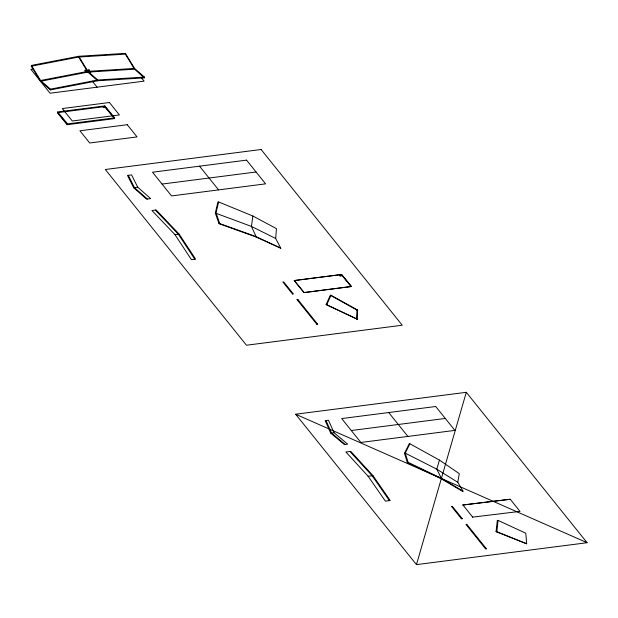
<?xml version="1.0" encoding="UTF-8"?>
<svg xmlns="http://www.w3.org/2000/svg" width="618" height="618" viewBox="0 0 618 618"><rect width="100%" height="100%" fill="white"/><g stroke="black" fill="none" stroke-linecap="round" stroke-linejoin="round"><path stroke-width="0.93" d="M357.243 319.174L357.621 310.058L330.993 295.242L330.336 295.288L326.111 304.527L357.243 319.174L326.111 304.527M356.54 319.127L356.988 310.051L330.336 295.288M275.674 238.463L276.447 228.645L252.893 216.022L218.633 201.955L217.93 202.086L215.303 213.032L218.988 223.67L255.388 236.725L280.788 248.189L275.674 238.463L251.426 226.42L215.303 213.032M31.294 66.203L31.371 65.438L78.71 56.292L125.408 53.372L134.6 68.436L144.45 77.08L144.373 77.837L97.675 80.765L50.344 89.911L40.494 81.267L31.294 66.203L78.633 57.049L125.33 54.129L134.523 69.193L144.373 77.837M50.344 89.911L50.421 89.154L40.572 80.502L31.371 65.438M87.856 72.144L87.903 71.356L78.71 56.292L78.633 57.049L87.88 72.213L86.18 72.352L87.787 72.082L97.675 80.765L97.752 80.008L87.903 71.356L40.572 80.502L40.494 81.267L87.826 72.113L134.523 69.193L134.6 68.436L87.903 71.356M125.33 54.129L125.408 53.372M526.675 543.778L496.849 531.696L498.038 520.379L497.312 520.387L496.069 531.681L526.675 543.778L525.794 533.218L498.038 520.379M252.893 216.022L251.426 226.42L256.13 236.64L280.788 248.189M457.768 482.295L459.298 473.651L439.46 460.109L409.881 443.778L409.162 443.917L404.512 453.272L407.308 462.496L440.626 478.425L462.357 491.217L463.052 491.163L457.768 482.295L436.795 469.178L405.261 453.141L404.512 453.272M218.633 201.955L216.03 212.909L219.745 223.554L256.13 236.64L255.388 236.725M57.69 111.958L57.513 112.654L67.184 124.697L114.608 118.61L104.929 106.559L57.513 112.654L67.37 124.604L67.555 123.909L57.69 111.958L104.821 105.902L114.685 117.86L114.508 118.556L104.643 106.597L104.821 105.902M416.455 564.628L466.289 392.306L295.636 414.222L416.455 564.628L587.1 542.72L466.289 392.306M439.46 460.109L436.795 469.178L441.391 478.34L463.052 491.163M326.837 304.512L330.993 295.242M409.881 443.778L405.261 453.141L408.119 462.372L441.391 478.34L440.626 478.425M50.421 89.154L97.752 80.008L144.45 77.08M218.988 223.67L219.745 223.554M407.308 462.496L408.119 462.372M33.751 68.961L30.9 69.324L50.089 93.218L144.118 81.143L141.12 77.412M67.555 123.909L114.685 117.86M133.642 187.718L137.721 187.192L150.63 198.617L146.551 199.135L133.642 187.718L127.509 175.427L131.588 174.902L137.721 187.192M162.047 184.071L256.076 171.997M174.979 234.662L179.158 234.129L195.605 259.12L191.425 259.66L174.979 234.662L151.951 210.514L156.13 209.981L179.158 234.129M341.468 274.554L294.23 280.557L341.654 274.462L351.333 286.513L303.909 292.6L294.23 280.557L304.203 292.561L351.333 286.513L341.36 274.5L351.225 286.458M330.777 433.148L334.044 432.731L347.671 444.157L344.404 444.581L330.777 433.148L325.215 420.688L328.482 420.271L334.044 432.731M351.279 430.522L445.308 418.448M368.112 476.246L372.948 475.628L390.221 500.518L385.385 501.136L368.112 476.246L345.91 451.99L350.746 451.372L372.948 475.628M510.259 499.251L462.897 505.006L510.259 499.251L520.001 511.387L472.646 517.135M296.988 299.568L297.806 299.498M316.771 324.203L317.59 324.133M292.515 293.998L293.349 293.959L283.724 281.97L282.882 282.009L292.492 293.975M461.298 518.595L462.148 518.564M356.988 310.051L357.621 310.058M496.069 531.681L496.849 531.696M295.636 414.222L587.1 542.72M345.207 444.473L331.58 433.048L326.018 420.588M147.347 199.035L134.43 187.617L128.305 175.327M155.342 210.081L178.363 234.23L194.817 259.22M349.942 451.472L372.144 475.729L389.417 500.619M199.537 166.18L218.587 189.888M388.699 412.538L407.888 436.424M462.998 505.076L472.739 517.204M92.306 81.205L97.103 87.177M89.293 71.758L91.008 71.943L89.316 71.719M357.204 310.53L357.189 310.545A1.159 0.564 5.8 0 0 356.81 309.942L356.532 309.919A1.182 0.579 5.8 0 0 356.88 310.514L357.15 310.576M109.417 102.511L62.302 108.559L72.283 120.989L119.405 114.94L109.417 102.511M127.254 124.712L79.915 130.792L89.718 142.99L137.049 136.918L127.254 124.712M261.097 149.502L105.323 169.502L246.466 345.23L402.241 325.23L261.097 149.502M246.551 160.139L152.522 172.213L171.565 195.929L265.601 183.855L246.551 160.139M435.713 406.497L341.684 418.571L360.873 442.465L454.902 430.391L435.713 406.497M466.775 524.327L465.964 524.412L485.725 549.016L486.536 548.931L466.775 524.327M297.899 299.622L297.088 299.691L316.872 324.326L317.691 324.257L297.899 299.622M452.399 506.436L451.549 506.466L461.476 518.819L462.326 518.788L452.399 506.436M340.124 275.914A0.857 0.417 5.8 0 0 341.453 275.69A0.857 0.417 5.8 0 0 340.209 275.195A0.857 0.417 5.8 0 0 340.124 275.914M103.461 107.246A0.857 0.417 5.8 0 0 104.805 107.038A0.857 0.417 5.8 0 0 103.585 106.535A0.857 0.417 5.8 0 0 103.461 107.246M88.266 70.483A0.857 0.494 14.6 0 0 89.641 70.421A0.857 0.494 14.6 0 0 88.521 69.672A0.857 0.494 14.6 0 0 88.266 70.483M85.16 70.985A0.857 0.533 5.9 0 0 86.535 70.722A0.857 0.533 5.9 0 0 85.354 70.073A0.857 0.533 5.9 0 0 85.16 70.985"/></g></svg>
